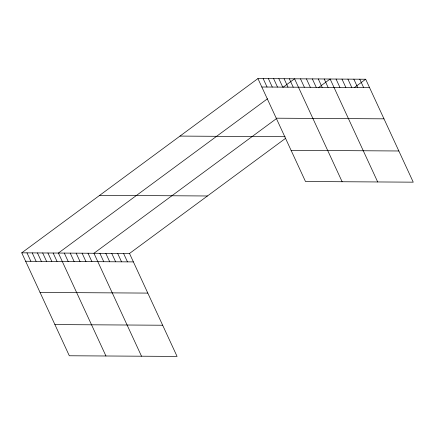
<?xml version="1.0" encoding="UTF-8"?>
<svg xmlns="http://www.w3.org/2000/svg" width="435" height="435" viewBox="0 0 435 435"><rect width="100%" height="100%" fill="white"/><g stroke="black" fill="none" stroke-linecap="round" stroke-linejoin="round"><path stroke-width="0.65" d="M21.75 252.833L129.505 253.48L177.072 356.423L69.317 355.77L21.75 252.833L257.928 78.577L365.683 79.23L413.25 182.167L305.495 181.52L257.928 78.577M267.503 98.767L58.388 253.05L105.95 355.993M283.201 87.185L294.566 78.8L342.133 181.738M276.54 118.548L93.949 253.268L141.511 356.205M318.219 87.799L330.127 79.012L377.689 181.955M129.505 253.48L285.686 138.248M354.318 87.614L365.683 79.23M261.816 87L369.576 87.647M276.23 118.189L383.985 118.837M179.992 136.084L285.11 136.715M291.08 150.325L398.835 150.978M99.691 195.331L207.446 195.978M25.638 261.25L133.398 261.897M40.053 292.44L147.808 293.092M54.902 324.581L162.657 325.228M359.756 79.192L363.649 87.609M353.834 79.154L357.722 87.576M347.908 79.121L351.795 87.538M341.981 79.083L345.868 87.5M336.054 79.05L339.942 87.468M324.2 78.98L328.088 87.397M318.273 78.942L322.161 87.359M312.346 78.909L316.234 87.326M306.419 78.871L310.307 87.288M300.493 78.838L304.38 87.256M289.329 78.768L293.223 87.185M284.099 78.735L287.986 87.152M278.862 78.708L282.755 87.125M273.631 78.675L277.519 87.092M268.395 78.643L272.288 87.06M263.164 78.61L267.052 87.027M123.578 253.442L127.471 261.865M117.651 253.409L121.544 261.826M111.724 253.371L115.618 261.788M105.797 253.339L109.691 261.756M99.876 253.3L103.764 261.718M88.022 253.23L91.91 261.647M82.095 253.197L85.983 261.614M76.168 253.159L80.056 261.576M70.242 253.121L74.129 261.544M64.315 253.088L68.203 261.506M53.152 253.023L57.045 261.44M47.921 252.991L51.808 261.408M42.684 252.958L46.578 261.375M37.453 252.925L41.341 261.343M32.217 252.893L36.105 261.315M26.986 252.865L30.874 261.283"/></g></svg>
